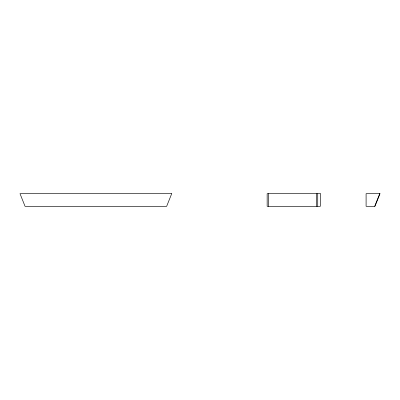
<?xml version="1.0" encoding="UTF-8"?>
<svg xmlns="http://www.w3.org/2000/svg" width="400" height="400" viewBox="0 0 400 400"><rect width="100%" height="100%" fill="white"/><g stroke="black" fill="none" stroke-linecap="round" stroke-linejoin="round"><path stroke-width="0.6" d="M374.69 206.32L379.745 193.68M317.725 193.68L317.725 206.32M316.46 193.68L316.46 206.32M268.42 193.68L268.42 206.32M171.71 193.68L166.65 206.32L25.055 206.32L20 193.68L171.71 193.68M380 193.68L374.945 206.32L366.095 206.32L366.095 193.68L380 193.68M320.345 193.68L267.155 193.68L267.155 206.32L320.345 206.32L320.345 193.68"/></g></svg>
